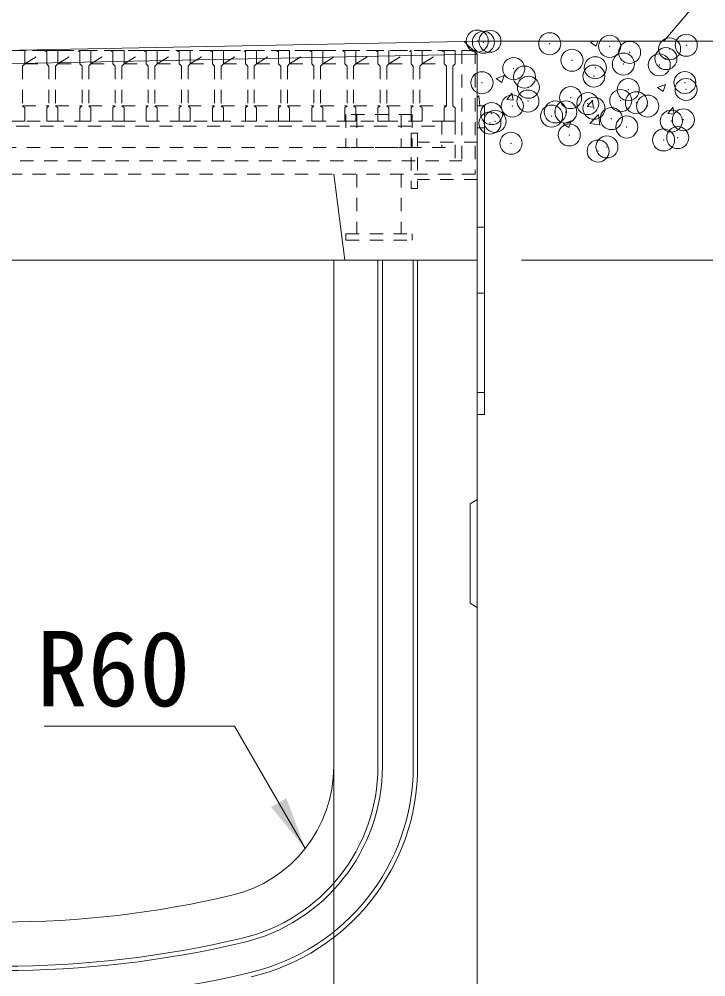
# Model space of a CAD drawing. Units: millimetres at full size, sheet at 1:20; details may follow other scales. Extents: x 62447 to 85128, y -7246 to 532.
# Drawn here: x 74568.8 to 74879.9, y -3334.6 to -2900.5 of the extents above; entities that cross this region are included whole.
import ezdxf
from ezdxf.enums import TextEntityAlignment as Align

# ---------------------------------------------------------------- set-up
doc = ezdxf.new("R2010")
doc.units = ezdxf.units.MM
doc.header["$LTSCALE"] = 20
doc.header["$PDMODE"] = 32
doc.header["$PDSIZE"] = 10
doc.linetypes.add('DASHED', pattern=[7.5, 6, -1.5])
doc.linetypes.add('USER1', pattern=[0.54, 0.3, -0.24])
for name, color, linetype, lineweight in [('インサート', 3, 'USER1', 5), ('グレーチング', 7, 'USER1', 5), ('ハッチング', 7, 'Continuous', 5), ('受枠', 3, 'USER1', 9), ('基礎', 3, 'Continuous', 13), ('寸法線', 7, 'Continuous', 9), ('引出線', 4, 'Continuous', 9), ('補助線', 8, 'Continuous', 13), ('集水桝', 1, 'Continuous', 5)]:
    doc.layers.add(name, color=color, linetype=linetype, lineweight=lineweight)
doc.styles.add('ＭＳ ゴシック', font='')
doc.styles.get('ＭＳ ゴシック').set_extended_font_data('MS Gothic')

# ---------------------------------------------------------------- blocks, each defined once
blk = doc.blocks.new('filled_arrow')
at = {"color": 0, "linetype": 'Continuous', "lineweight": -2}
blk.add_solid([(7.5, 1.25), (0, 0), (7.5, -1.25)], dxfattribs=at)

msp = doc.modelspace()

# ---------------------------------------------------------------- linework, layer by layer
at = {"layer": 'インサート'}
for p, q in [((74716.83, -2943.76), (74716.83, -2958.76)), ((74746.83, -2943.76), (74716.83, -2943.76)), ((74721.83, -2943.76), (74721.83, -2958.76)), ((74741.83, -2943.76), (74741.83, -2958.76)), ((74746.83, -2943.76), (74746.83, -2958.76)), ((74779.53, -2949.76), (74776.33, -2949.76)), ((74746.33, -2952.26), (74746.33, -2977.26)), ((74749.33, -2952.26), (74746.33, -2952.26)), ((74749.33, -2952.26), (74749.33, -2977.26)), ((74746.83, -2958.76), (74716.83, -2958.76)), ((74776.33, -2956.26), (74749.33, -2956.26)), ((74721.83, -2970.76), (74721.83, -2997.76)), ((74741.83, -2970.76), (74741.83, -2997.76)), ((74776.33, -2973.26), (74749.33, -2973.26)), ((74776.33, -2973.26), (74749.33, -2973.26)), ((74749.33, -2977.26), (74746.33, -2977.26)), ((74779.53, -2994.76), (74776.33, -2994.76)), ((74716.83, -2997.76), (74746.83, -2997.76)), ((74716.83, -3000.76), (74716.83, -2997.76)), ((74746.83, -3000.76), (74746.83, -2997.76)), ((74716.83, -3000.76), (74746.83, -3000.76)), ((74779.53, -3024.76), (74776.33, -3024.76)), ((74779.53, -3069.76), (74776.33, -3069.76))]:
    msp.add_line(p, q, dxfattribs=at)
at = {"layer": 'インサート', "linetype": 'Continuous'}
msp.add_lwpolyline([(74776.33, -3079.76), (74776.33, -2939.76), (74779.53, -2939.76), (74779.53, -3079.76)], close=True, dxfattribs=at)
at = {"layer": 'グレーチング'}
for p, q in [((74766.33, -2914.76), (74356.33, -2914.76)), ((74566.33, -2914.76), (74571.33, -2914.76)), ((74571.33, -2914.76), (74571.33, -2920.76)), ((74571.33, -2920.76), (74581.33, -2914.76)), ((74581.33, -2914.76), (74586.33, -2914.76)), ((74581.33, -2914.76), (74581.33, -2920.76)), ((74586.33, -2914.76), (74586.33, -2920.76)), ((74586.33, -2920.76), (74596.33, -2914.76)), ((74596.33, -2914.76), (74601.33, -2914.76)), ((74596.33, -2914.76), (74596.33, -2920.76)), ((74601.33, -2914.76), (74601.33, -2920.76)), ((74601.33, -2920.76), (74611.33, -2914.76)), ((74611.33, -2914.76), (74611.33, -2920.76)), ((74611.33, -2914.76), (74616.33, -2914.76)), ((74616.33, -2914.76), (74616.33, -2920.76)), ((74616.33, -2920.76), (74626.33, -2914.76)), ((74626.33, -2914.76), (74626.33, -2920.76)), ((74626.33, -2914.76), (74631.33, -2914.76)), ((74631.33, -2914.76), (74631.33, -2920.76)), ((74631.33, -2920.76), (74641.33, -2914.76)), ((74641.33, -2914.76), (74646.33, -2914.76)), ((74641.33, -2914.76), (74641.33, -2920.76)), ((74646.33, -2914.76), (74646.33, -2920.76)), ((74646.33, -2920.76), (74656.33, -2914.76)), ((74656.33, -2914.76), (74661.33, -2914.76)), ((74656.33, -2914.76), (74656.33, -2920.76)), ((74661.33, -2914.76), (74661.33, -2920.76)), ((74661.33, -2920.76), (74671.33, -2914.76)), ((74671.33, -2914.76), (74676.33, -2914.76)), ((74671.33, -2914.76), (74671.33, -2920.76)), ((74676.33, -2914.76), (74676.33, -2920.76)), ((74676.33, -2920.76), (74686.33, -2914.76)), ((74686.33, -2914.76), (74691.33, -2914.76)), ((74686.33, -2914.76), (74686.33, -2920.76)), ((74691.33, -2914.76), (74691.33, -2920.76)), ((74691.33, -2920.76), (74701.33, -2914.76)), ((74701.33, -2914.76), (74701.33, -2920.76)), ((74701.33, -2914.76), (74706.33, -2914.76)), ((74706.33, -2914.76), (74706.33, -2920.76)), ((74706.33, -2920.76), (74716.33, -2914.76)), ((74716.33, -2914.76), (74716.33, -2920.76)), ((74721.33, -2914.76), (74721.33, -2920.76)), ((74721.33, -2920.76), (74731.33, -2914.76)), ((74731.33, -2914.76), (74731.33, -2920.76)), ((74736.33, -2914.76), (74736.33, -2920.76)), ((74736.33, -2920.76), (74746.33, -2914.76)), ((74746.33, -2914.76), (74746.33, -2920.76)), ((74751.33, -2914.76), (74751.33, -2920.76)), ((74751.33, -2920.76), (74761.33, -2914.76)), ((74571.33, -2920.76), (74570.33, -2921.76)), ((74571.33, -2920.76), (74581.33, -2920.76)), ((74581.33, -2920.76), (74582.33, -2921.76)), ((74586.33, -2920.76), (74585.33, -2921.76)), ((74586.33, -2920.76), (74596.33, -2920.76)), ((74596.33, -2920.76), (74597.33, -2921.76)), ((74601.33, -2920.76), (74600.33, -2921.76)), ((74601.33, -2920.76), (74611.33, -2920.76)), ((74611.33, -2920.76), (74612.33, -2921.76)), ((74616.33, -2920.76), (74615.33, -2921.76)), ((74616.33, -2920.76), (74626.33, -2920.76)), ((74626.33, -2920.76), (74627.33, -2921.76)), ((74631.33, -2920.76), (74630.33, -2921.76)), ((74631.33, -2920.76), (74641.33, -2920.76)), ((74641.33, -2920.76), (74642.33, -2921.76)), ((74646.33, -2920.76), (74645.33, -2921.76)), ((74646.33, -2920.76), (74656.33, -2920.76)), ((74656.33, -2920.76), (74657.33, -2921.76)), ((74661.33, -2920.76), (74660.33, -2921.76)), ((74661.33, -2920.76), (74671.33, -2920.76)), ((74671.33, -2920.76), (74672.33, -2921.76)), ((74676.33, -2920.76), (74675.33, -2921.76)), ((74676.33, -2920.76), (74686.33, -2920.76)), ((74686.33, -2920.76), (74687.33, -2921.76)), ((74691.33, -2920.76), (74690.33, -2921.76)), ((74691.33, -2920.76), (74701.33, -2920.76)), ((74701.33, -2920.76), (74702.33, -2921.76)), ((74706.33, -2920.76), (74705.33, -2921.76)), ((74706.33, -2920.76), (74716.33, -2920.76)), ((74716.33, -2920.76), (74717.33, -2921.76)), ((74721.33, -2920.76), (74720.33, -2921.76)), ((74721.33, -2920.76), (74731.33, -2920.76)), ((74731.33, -2920.76), (74732.33, -2921.76)), ((74736.33, -2920.76), (74735.33, -2921.76)), ((74736.33, -2920.76), (74746.33, -2920.76)), ((74746.33, -2920.76), (74747.33, -2921.76)), ((74751.33, -2920.76), (74750.33, -2921.76)), ((74751.33, -2920.76), (74761.33, -2920.76)), ((74570.33, -2921.76), (74570.33, -2939.76)), ((74582.33, -2921.76), (74582.33, -2939.76)), ((74585.33, -2921.76), (74585.33, -2939.76)), ((74597.33, -2921.76), (74597.33, -2939.76)), ((74600.33, -2921.76), (74600.33, -2939.76)), ((74612.33, -2921.76), (74612.33, -2939.76)), ((74615.33, -2921.76), (74615.33, -2939.76)), ((74627.33, -2921.76), (74627.33, -2939.76)), ((74630.33, -2921.76), (74630.33, -2939.76)), ((74642.33, -2921.76), (74642.33, -2939.76)), ((74645.33, -2921.76), (74645.33, -2939.76)), ((74657.33, -2921.76), (74657.33, -2939.76)), ((74660.33, -2921.76), (74660.33, -2939.76)), ((74672.33, -2921.76), (74672.33, -2939.76)), ((74675.33, -2921.76), (74675.33, -2939.76)), ((74687.33, -2921.76), (74687.33, -2939.76)), ((74690.33, -2921.76), (74690.33, -2939.76)), ((74702.33, -2921.76), (74702.33, -2939.76)), ((74705.33, -2921.76), (74705.33, -2939.76)), ((74717.33, -2921.76), (74717.33, -2939.76)), ((74720.33, -2921.76), (74720.33, -2939.76)), ((74732.33, -2921.76), (74732.33, -2939.76)), ((74735.33, -2921.76), (74735.33, -2939.76)), ((74747.33, -2921.76), (74747.33, -2939.76)), ((74750.33, -2921.76), (74750.33, -2939.76)), ((74571.33, -2940.76), (74570.33, -2939.76)), ((74570.33, -2939.76), (74582.33, -2939.76)), ((74571.33, -2946.76), (74571.33, -2940.76)), ((74581.33, -2940.76), (74582.33, -2939.76)), ((74581.33, -2946.76), (74581.33, -2940.76)), ((74586.33, -2940.76), (74585.33, -2939.76)), ((74585.33, -2939.76), (74597.33, -2939.76)), ((74586.33, -2946.76), (74586.33, -2940.76)), ((74596.33, -2940.76), (74597.33, -2939.76)), ((74596.33, -2946.76), (74596.33, -2940.76)), ((74601.33, -2940.76), (74600.33, -2939.76)), ((74600.33, -2939.76), (74612.33, -2939.76)), ((74601.33, -2946.76), (74601.33, -2940.76)), ((74611.33, -2940.76), (74612.33, -2939.76)), ((74611.33, -2946.76), (74611.33, -2940.76)), ((74616.33, -2940.76), (74615.33, -2939.76)), ((74615.33, -2939.76), (74627.33, -2939.76)), ((74616.33, -2946.76), (74616.33, -2940.76)), ((74626.33, -2940.76), (74627.33, -2939.76)), ((74626.33, -2946.76), (74626.33, -2940.76)), ((74631.33, -2940.76), (74630.33, -2939.76)), ((74630.33, -2939.76), (74642.33, -2939.76)), ((74631.33, -2946.76), (74631.33, -2940.76)), ((74641.33, -2940.76), (74642.33, -2939.76)), ((74641.33, -2946.76), (74641.33, -2940.76)), ((74646.33, -2940.76), (74645.33, -2939.76)), ((74645.33, -2939.76), (74657.33, -2939.76)), ((74646.33, -2946.76), (74646.33, -2940.76)), ((74656.33, -2940.76), (74657.33, -2939.76)), ((74656.33, -2946.76), (74656.33, -2940.76)), ((74661.33, -2940.76), (74660.33, -2939.76)), ((74660.33, -2939.76), (74672.33, -2939.76)), ((74661.33, -2946.76), (74661.33, -2940.76)), ((74671.33, -2940.76), (74672.33, -2939.76)), ((74671.33, -2946.76), (74671.33, -2940.76)), ((74676.33, -2940.76), (74675.33, -2939.76)), ((74675.33, -2939.76), (74687.33, -2939.76)), ((74676.33, -2946.76), (74676.33, -2940.76)), ((74686.33, -2940.76), (74687.33, -2939.76)), ((74686.33, -2946.76), (74686.33, -2940.76)), ((74691.33, -2940.76), (74690.33, -2939.76)), ((74690.33, -2939.76), (74702.33, -2939.76)), ((74691.33, -2946.76), (74691.33, -2940.76)), ((74701.33, -2940.76), (74702.33, -2939.76)), ((74701.33, -2946.76), (74701.33, -2940.76)), ((74706.33, -2940.76), (74705.33, -2939.76)), ((74705.33, -2939.76), (74717.33, -2939.76)), ((74706.33, -2946.76), (74706.33, -2940.76)), ((74716.33, -2940.76), (74717.33, -2939.76)), ((74716.33, -2946.76), (74716.33, -2940.76)), ((74721.33, -2940.76), (74720.33, -2939.76)), ((74720.33, -2939.76), (74732.33, -2939.76)), ((74721.33, -2946.76), (74721.33, -2940.76)), ((74731.33, -2940.76), (74732.33, -2939.76)), ((74731.33, -2946.76), (74731.33, -2940.76)), ((74736.33, -2940.76), (74735.33, -2939.76)), ((74735.33, -2939.76), (74747.33, -2939.76)), ((74736.33, -2946.76), (74736.33, -2940.76)), ((74746.33, -2940.76), (74747.33, -2939.76)), ((74746.33, -2946.76), (74746.33, -2940.76)), ((74751.33, -2940.76), (74750.33, -2939.76)), ((74750.33, -2939.76), (74762.33, -2939.76)), ((74751.33, -2946.76), (74751.33, -2940.76)), ((74566.33, -2946.76), (74571.33, -2946.76)), ((74581.33, -2946.76), (74586.33, -2946.76)), ((74596.33, -2946.76), (74601.33, -2946.76)), ((74611.33, -2946.76), (74616.33, -2946.76)), ((74626.33, -2946.76), (74631.33, -2946.76)), ((74641.33, -2946.76), (74646.33, -2946.76)), ((74656.33, -2946.76), (74661.33, -2946.76)), ((74671.33, -2946.76), (74676.33, -2946.76)), ((74686.33, -2946.76), (74691.33, -2946.76)), ((74701.33, -2946.76), (74706.33, -2946.76)), ((74716.33, -2946.76), (74721.33, -2946.76)), ((74731.33, -2946.76), (74736.33, -2946.76)), ((74746.33, -2946.76), (74751.33, -2946.76))]:
    msp.add_line(p, q, dxfattribs=at)
at = {"layer": 'グレーチング', "linetype": 'Continuous', "lineweight": 13}
for p, q in [((74761.33, -2914.76), (74766.33, -2914.76)), ((74761.33, -2914.76), (74761.33, -2920.76)), ((74766.33, -2914.76), (74766.33, -2920.76)), ((74761.33, -2920.76), (74762.33, -2921.76)), ((74766.33, -2920.76), (74765.33, -2921.76)), ((74762.33, -2921.76), (74762.33, -2939.76)), ((74765.33, -2921.76), (74765.33, -2939.76)), ((74761.33, -2940.76), (74762.33, -2939.76)), ((74761.33, -2946.76), (74761.33, -2940.76)), ((74766.33, -2940.76), (74765.33, -2939.76)), ((74766.33, -2946.76), (74766.33, -2940.76)), ((74761.33, -2946.76), (74766.33, -2946.76)), ((74766.33, -2946.76), (74761.33, -2946.76))]:
    msp.add_line(p, q, dxfattribs=at)
at = {"layer": 'ハッチング'}
for p, q in [((74827.64, -2911.1), (74830.17, -2912.8)), ((74827.65, -2911.08), (74829.26, -2910.46)), ((74830.17, -2912.8), (74830.95, -2910.46)), ((74784.96, -2927.48), (74787.49, -2929.19)), ((74784.97, -2927.46), (74788.53, -2926.1)), ((74787.48, -2929.19), (74788.51, -2926.12)), ((74789.73, -2936.97), (74792.17, -2934.05)), ((74792.58, -2937.27), (74791.99, -2934.09)), ((74857.97, -2931.55), (74860.49, -2933.26)), ((74857.98, -2931.53), (74861.53, -2930.16)), ((74860.49, -2933.26), (74861.52, -2930.19)), ((74776.33, -2936.03), (74777.05, -2935.28)), ((74777.53, -2939.76), (74777.01, -2935.29)), ((74789.72, -2936.97), (74792.76, -2937.24)), ((74826.16, -2940.16), (74828.61, -2937.24)), ((74829.02, -2940.46), (74828.43, -2937.28)), ((74826.16, -2940.16), (74829.2, -2940.43)), ((74862.6, -2943.35), (74865.05, -2940.43)), ((74865.45, -2943.65), (74864.87, -2940.46)), ((74815.29, -2947.91), (74818.85, -2946.55)), ((74817.81, -2949.64), (74818.84, -2946.57)), ((74827.31, -2947.82), (74831.27, -2943.69)), ((74831.79, -2948.52), (74831.22, -2943.7)), ((74862.6, -2943.35), (74865.64, -2943.61)), ((74815.28, -2947.94), (74817.81, -2949.64)), ((74827.28, -2947.75), (74831.8, -2948.45))]:
    msp.add_line(p, q, dxfattribs=at)
for p in [(74779.13, -2910.97), (74782.06, -2910.54), (74809.18, -2911.68), (74836.29, -2912.83), (74870.97, -2912.33), (74845.31, -2915.58), (74863.41, -2913.98), (74819.23, -2919.16), (74842.52, -2920.9), (74858.76, -2921.24), (74861.76, -2918.37), (74792.84, -2922.97), (74829.8, -2922.57), (74778.48, -2929.33), (74797.72, -2926.8), (74829.13, -2926.33), (74870.35, -2929.24), (74799.51, -2931.41), (74844.69, -2932.49), (74870.93, -2932.4), (74799.28, -2937.64), (74818.61, -2936.07), (74826.4, -2938.79), (74841.3, -2937.48), (74848.4, -2938.4), (74782.88, -2943.32), (74792.22, -2939.88), (74811.68, -2942.57), (74816.44, -2942.61), (74829.16, -2940.93), (74853.52, -2939.93), (74782.05, -2947.65), (74784.36, -2946.83), (74810, -2944.47), (74837.11, -2945.61), (74864.23, -2946.76), (74869.73, -2946.15), (74844.07, -2949.4), (74817.99, -2952.98), (74860.7, -2955.26), (74867.12, -2954.21), (74791.61, -2956.79), (74831.08, -2960.34), (74835.03, -2958.44)]:
    msp.add_point(p, dxfattribs=at)
at = {"layer": '受枠'}
for p, q in [((74775.33, -2914.76), (74347.33, -2914.76)), ((74769.33, -2914.76), (74769.33, -2964.76)), ((74775.33, -2914.76), (74775.33, -2970.76)), ((74353.33, -2964.76), (74769.33, -2964.76)), ((74775.33, -2970.76), (74347.33, -2970.76))]:
    msp.add_line(p, q, dxfattribs=at)
at = {"layer": '受枠', "lineweight": 5}
for p, q in [((74356.33, -2946.76), (74766.33, -2946.76)), ((74760.33, -2946.76), (74760.33, -2958.76)), ((74766.33, -2946.76), (74766.33, -2964.76)), ((74362.33, -2949.06), (74760.33, -2949.06)), ((74356.33, -2958.76), (74766.33, -2958.76))]:
    msp.add_line(p, q, dxfattribs=at)
at = {"layer": '基礎'}
for p, q in [((74770.33, -2910.58), (74776.33, -2910.46)), ((74776.33, -2910.46), (75163.93, -2910.46))]:
    msp.add_line(p, q, dxfattribs=at)
at = {"layer": '寸法線'}
msp.add_line((74796.33, -3009.76), (74936.71, -3009.76), dxfattribs=at)
msp.add_line((74796.33, -3009.76), (74936.71, -3009.76), dxfattribs=at)
at = {"layer": '引出線'}
msp.add_lwpolyline([(74860.8, -2910.46), (74963.92, -2789.03), (75208.23, -2789.03)], dxfattribs=at)
at = {"layer": '引出線', "lineweight": 13}
msp.add_lwpolyline([(74698.4, -3276.44), (74666.38, -3220.98), (74580.22, -3220.98)], dxfattribs=at)
at = {"layer": '補助線'}
msp.add_point((74776.33, -2910.46), dxfattribs=at)
at = {"layer": '集水桝', "lineweight": 13}
for p, q in [((74561.33, -2914.76), (74770.33, -2910.58)), ((74770.33, -2910.58), (74776.33, -2916.46)), ((74776.33, -2916.46), (74776.33, -3009.76)), ((74776.33, -3009.76), (74346.33, -3009.76)), ((74711.33, -3239.23), (74711.33, -3009.76)), ((74776.33, -3559.75), (74776.33, -3009.76))]:
    msp.add_line(p, q, dxfattribs=at)
at = {"layer": '集水桝'}
for p, q in [((74561.33, -2920.76), (74776.33, -2916.46)), ((74776.33, -3118.26), (74773.13, -3120.26)), ((74773.13, -3120.26), (74773.13, -3165.26)), ((74776.33, -3167.26), (74773.13, -3165.26))]:
    msp.add_line(p, q, dxfattribs=at)
at = {"layer": '集水桝', "linetype": 'DASHED', "lineweight": 13}
msp.add_line((74716.33, -3009.76), (74711.33, -2970.76), dxfattribs=at)
at = {"layer": '集水桝', "color": 112}
for p, q in [((74731.33, -3009.76), (74731.33, -3239.23)), ((74733.33, -3009.76), (74733.33, -3239.23)), ((74747.33, -3009.76), (74747.33, -3239.23)), ((74749.33, -3009.76), (74749.33, -3239.23))]:
    msp.add_line(p, q, dxfattribs=at)
at = {"layer": '集水桝', "linetype": 'DASHED', "lineweight": 15}
msp.add_line((74711.33, -3239.23), (74711.33, -3459.75), dxfattribs=at)
at = {"layer": '集水桝', "lineweight": 13}
for centre, radius, start, end in [((74651.33, -3239.23), 60, 283.3422, 0), ((74561.33, -2859.76), 450, 256.6577, 283.3422)]:
    msp.add_arc(centre, radius, start, end, dxfattribs=at)
at = {"layer": '集水桝', "color": 112}
for centre, radius, start, end in [((74651.33, -3239.23), 80, 283.3422, 0), ((74651.33, -3239.23), 82, 283.3422, 0), ((74651.33, -3239.23), 96, 283.3422, 0), ((74651.33, -3239.23), 98, 283.3422, 0), ((74561.33, -2859.76), 472, 256.6577, 283.3422), ((74561.33, -2859.76), 470, 256.6577, 283.3422), ((74561.33, -2859.76), 486, 256.6577, 283.3422)]:
    msp.add_arc(centre, radius, start, end, dxfattribs=at)

# ---------------------------------------------------------------- block references
at = {"layer": '引出線', "xscale": 0.133, "yscale": 0.133, "rotation": 49.7}
msp.add_blockref('filled_arrow', (74860.8, -2910.46), dxfattribs=at)
at = {"layer": '引出線', "lineweight": 13, "xscale": 3.2, "yscale": 3.2, "rotation": 120}
msp.add_blockref('filled_arrow', (74698.4, -3276.44), dxfattribs=at)

# ---------------------------------------------------------------- texts
at = {"layer": '引出線', "style": 'ＭＳ ゴシック'}
msp.add_text('R60', height=34.18, dxfattribs=at).set_placement((74646.38, -3177.78), align=Align.TOP_RIGHT)

doc.saveas('drawing.dxf')
